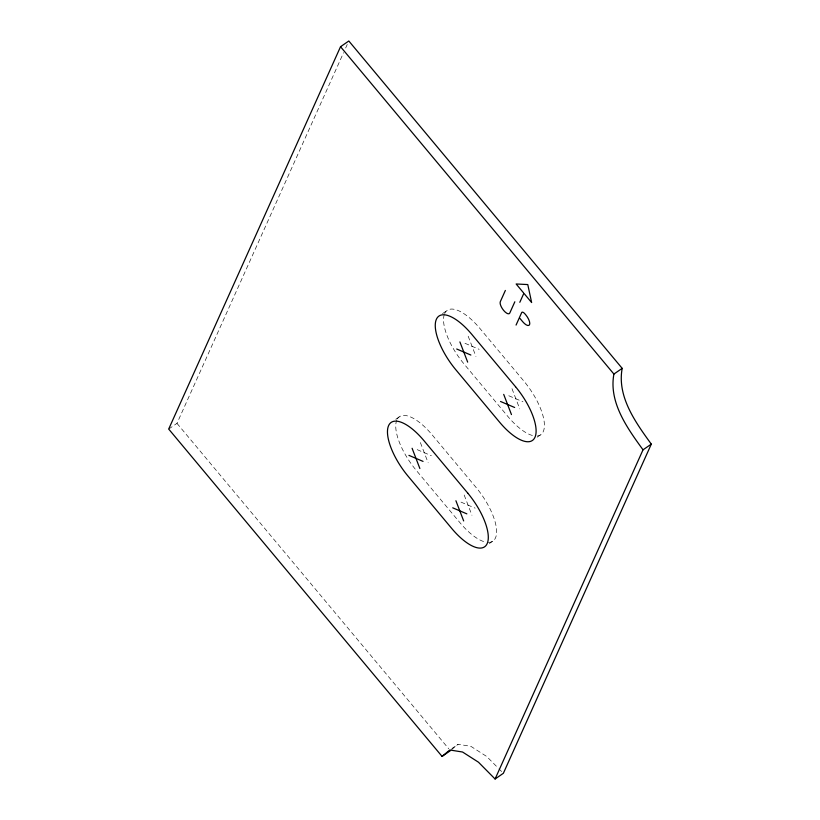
<?xml version="1.0" encoding="UTF-8"?>
<svg xmlns="http://www.w3.org/2000/svg" width="820" height="820" viewBox="0 0 820 820"><rect width="100%" height="100%" fill="white"/><g stroke="black" fill="none" stroke-linecap="round" stroke-linejoin="round"><path stroke-width="0.61" stroke-dasharray="4.1 3.07" d="M168.695 429.065L176.976 423.356L343.58 52.654M345.671 47.99L347.239 44.495M451.307 749.9L458.052 744.273L470.823 746.303L486.742 756.501L498.119 767.991M442.503 313.63L447.679 310.062M395.742 419.276L399.883 416.416M537.141 437.173L540.247 435.03M489.345 543.527L492.451 541.384M451.84 748.557L458.052 744.273M464.991 343.303L479.136 349.33M508.8 395.763L522.934 401.779M417.195 449.657L431.33 455.684M461.004 502.117L475.139 508.144M498.99 768.873L501.614 771.528M176.976 423.356L448.704 748.742M511.987 388.67L519.747 408.872M468.179 336.21L475.948 356.423M464.181 495.024L471.951 515.226M420.383 442.574L428.142 462.777M444.307 314.501A43.706 17.076 55.4 0 0 464.099 364.039L507.898 416.498A43.706 17.076 55.4 0 0 534.496 435.922M444.686 313.537A43.706 17.076 55.4 0 1 480.028 328.594L523.837 381.044A43.706 17.076 55.4 0 1 535.593 436.025M396.89 419.891A43.706 17.076 55.4 0 0 416.293 470.403L460.102 522.852A43.706 17.076 55.4 0 0 485.542 542.071M397.464 418.805A43.706 17.076 55.4 0 1 432.232 434.948L476.03 487.398A43.706 17.076 55.4 0 1 487.797 542.389"/><path stroke-width="1.23" d="M340.536 46.709L613.903 374.063C608.614 402.343 627.29 428.122 643.024 449.821L495.085 779L478.46 762.2L462.541 752.012L449.77 749.982L442.062 756.409L168.695 429.065L340.536 46.709L348.818 41L622.185 368.354C616.896 396.634 635.572 422.413 651.305 444.122L503.367 773.291L495.085 779M505.366 290.434L500.302 301.709A7.564 2.952 55.4 0 0 503.654 310.442A7.564 2.952 55.4 0 0 509.773 313.045L514.837 301.781M519.818 302.293L523.877 293.263L531.637 302.549L527.783 284.571L516.129 283.976L523.334 292.607M516.067 325.068L521.694 312.553A4.1 1.599 55.4 0 1 525.005 313.957L525.815 314.921A8.425 3.29 55.4 0 1 529.556 324.659A8.425 3.29 55.4 0 1 522.74 321.758L519.921 318.375M613.903 374.063L622.185 368.354M643.024 449.821L651.305 444.122M442.062 756.409L450.344 750.7M456.709 349.012L470.854 355.039M500.518 401.472L514.653 407.489M408.913 455.366L423.048 461.393M452.722 507.826L466.857 513.853M503.705 394.379L511.465 414.582M459.897 341.919L467.666 362.122M455.91 500.733L463.669 520.936M412.101 448.284L419.86 468.486M515.554 386.753L471.746 334.304A43.706 17.076 55.4 0 0 436.404 319.236A43.706 17.076 55.4 0 0 455.817 369.748L499.616 422.208A43.706 17.076 55.4 0 0 534.968 437.265A43.706 17.076 55.4 0 0 515.554 386.753M467.748 493.107L423.95 440.658A43.706 17.076 55.4 0 0 388.608 425.601A43.706 17.076 55.4 0 0 408.011 476.112L451.82 528.562A43.706 17.076 55.4 0 0 487.162 543.619A43.706 17.076 55.4 0 0 467.748 493.107"/></g></svg>
